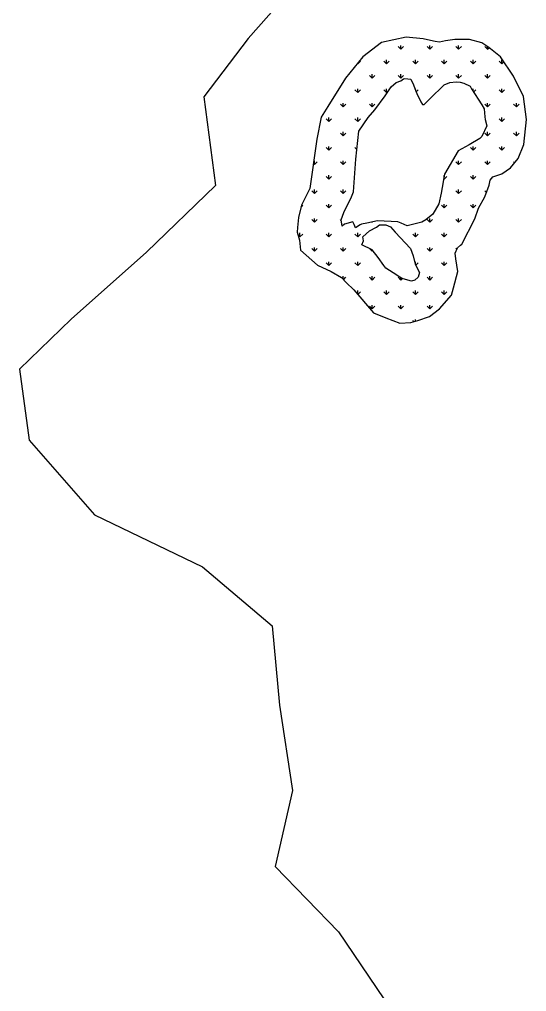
# Model space of a CAD drawing. Header units: metres. Extents: x 273377 to 358923, y 1974345 to 2116525.
# Drawn here: x 273377 to 273999, y 2068104 to 2069296 of the extents above; entities that cross this region are included whole.
import ezdxf

# ---------------------------------------------------------------- set-up
doc = ezdxf.new("R2010")
doc.units = ezdxf.units.M
doc.header["$MEASUREMENT"] = 0
doc.layers.add('DISTRICT BOUNDRY', color=86, linetype='Continuous')
doc.layers.add('MANGROOVE BUFFER ZONE', color=120, linetype='Continuous')

msp = doc.modelspace()

# ---------------------------------------------------------------- hatches: boundary and pattern name
at = {"layer": 'MANGROOVE BUFFER ZONE'}
h = msp.add_hatch(dxfattribs=at)
h.set_pattern_fill('GRASS', color=256, scale=25)
h.paths.add_polyline_path([(273998.7, 2069173.6), (273994.8, 2069201.7), (273982.7, 2069226.5), (273966.7, 2069250.3), (273952.6, 2069261.7), (273943.8, 2069267.5), (273928.6, 2069271.5), (273910.8, 2069271.7), (273899.3, 2069269.9), (273892, 2069268.3), (273886.7, 2069269.1), (273877.2, 2069271.2), (273872, 2069272.6), (273851.1, 2069274.4), (273820.8, 2069267.9), (273798.2, 2069250.4), (273776.9, 2069224.2), (273755, 2069189.3), (273746.9, 2069176.3), (273741.5, 2069149.4), (273733.1, 2069089), (273722.7, 2069068.4), (273719.2, 2069053.5), (273718, 2069041.2), (273717.6, 2069035.6), (273720.6, 2069025.8), (273720.8, 2069021.4), (273721.8, 2069013.2), (273742.3, 2068995), (273759.1, 2068987.4), (273771.9, 2068980), (273777.8, 2068973.6), (273787.1, 2068964.7), (273811.2, 2068936.5), (273826.2, 2068930.5), (273843.6, 2068923.9), (273857.1, 2068924.6), (273865.5, 2068927), (273879.8, 2068932), (273892.1, 2068941.6), (273906.8, 2068958), (273909.3, 2068967.2), (273914.4, 2068987.1), (273911.9, 2069002.7), (273911.1, 2069009.6), (273914, 2069016.3), (273917.6, 2069019.3), (273919.6, 2069020.9), (273935.3, 2069051.7), (273939.8, 2069064.7), (273947.5, 2069078.8), (273953, 2069093), (273954, 2069099.1), (273957.3, 2069103.3), (273968.6, 2069107.1), (273979, 2069114.2), (273988.3, 2069125.6), (273995.5, 2069142.8)])
h.paths.add_polyline_path([(273949.9, 2069165.7), (273944.1, 2069152.9), (273941.5, 2069150.4), (273928.2, 2069142.3), (273914.8, 2069135.1), (273898.1, 2069106.4), (273894, 2069083.2), (273891.4, 2069070.1), (273883.9, 2069057.7), (273875.4, 2069050.6), (273870.5, 2069047.6), (273852.6, 2069043.1), (273845, 2069046.3), (273840.9, 2069048.2), (273815.9, 2069049.4), (273802.9, 2069046.3), (273796.6, 2069045.4), (273794.6, 2069044.6), (273789.1, 2069040.6), (273787.4, 2069045), (273785.7, 2069047.9), (273775.8, 2069045.1), (273772.6, 2069042.8), (273771.6, 2069050.5), (273774.8, 2069059.6), (273784, 2069078.7), (273786.6, 2069084.7), (273789.6, 2069124.9), (273793.3, 2069159.1), (273804.4, 2069176), (273812.8, 2069185.5), (273825.6, 2069202.4), (273832.6, 2069213.8), (273839.1, 2069218.9), (273844.7, 2069221), (273847.8, 2069223.4), (273849.7, 2069223.9), (273857, 2069222.8), (273860.1, 2069216.2), (273863.2, 2069208.1), (273864.2, 2069205.5), (273869, 2069195.2), (273871, 2069191.9), (273873.3, 2069191.8), (273880.2, 2069198.8), (273897.7, 2069216), (273904.8, 2069218.8), (273912.4, 2069219.9), (273917.3, 2069219.5), (273922, 2069217.9), (273929.7, 2069214.5), (273931.4, 2069211.2), (273944.1, 2069191.6), (273946.6, 2069186.7), (273947.6, 2069177), (273948.1, 2069173.7)], flags=16)
h.paths.add_polyline_path([(273832.1, 2069041.9), (273837.9, 2069035.4), (273856.3, 2069015.4), (273859.7, 2069006.6), (273862.4, 2068996.1), (273867.4, 2068986.1), (273865.8, 2068980.1), (273861.6, 2068976.7), (273857.9, 2068975.3), (273847.7, 2068978.3), (273842.1, 2068981), (273835.1, 2068985.7), (273826.3, 2068991.1), (273824, 2068994.7), (273816.9, 2069004.5), (273809.7, 2069013.9), (273797, 2069020), (273798.9, 2069024.7), (273797.9, 2069029.7), (273806.4, 2069037.2), (273814.7, 2069041.4), (273818.6, 2069044.3), (273826.3, 2069044.3)], flags=16)

# ---------------------------------------------------------------- linework, layer by layer
at = {"layer": 'DISTRICT BOUNDRY'}
msp.add_polyline3d([(273752.2, 2069380.4, 0), (273657.4, 2069272.9, 0), (273603.1, 2069201.2, 0), (273617.5, 2069092.8, 0), (273532.8, 2069010.8, 0), (273440.4, 2068928.9, 0), (273377.2, 2068867.4, 0), (273389, 2068780.6, 0), (273469.3, 2068688.8, 0), (273601.6, 2068625.3, 0), (273686.9, 2068552.7, 0), (273696.1, 2068455.7, 0), (273711.8, 2068351, 0), (273690.6, 2068257.7, 0), (273768.3, 2068177.5, 0), (273842.4, 2068067.9, 0)], dxfattribs=at)
at = {"layer": 'MANGROOVE BUFFER ZONE', "flags": 128}
for points in [[(273988.3, 2069125.6), (273995.5, 2069142.8), (273998.7, 2069173.6), (273994.8, 2069201.7), (273982.7, 2069226.5), (273966.7, 2069250.3), (273952.6, 2069261.7), (273943.8, 2069267.5), (273928.6, 2069271.5), (273910.8, 2069271.7), (273899.3, 2069269.9), (273892, 2069268.3), (273886.7, 2069269.1), (273877.2, 2069271.2), (273872, 2069272.6), (273851.1, 2069274.4), (273820.8, 2069267.9), (273798.2, 2069250.4), (273776.9, 2069224.2), (273755, 2069189.3), (273746.9, 2069176.3), (273741.5, 2069149.4), (273733.1, 2069089), (273722.7, 2069068.4), (273719.2, 2069053.5), (273718, 2069041.2), (273717.6, 2069035.6), (273720.6, 2069025.8), (273720.8, 2069021.4), (273721.8, 2069013.2), (273742.3, 2068995), (273759.1, 2068987.4), (273771.9, 2068980), (273777.8, 2068973.6), (273787.1, 2068964.7), (273811.2, 2068936.5), (273826.2, 2068930.5), (273843.6, 2068923.9), (273857.1, 2068924.6), (273865.5, 2068927), (273879.8, 2068932), (273892.1, 2068941.6), (273906.8, 2068958), (273909.3, 2068967.2), (273914.4, 2068987.1), (273911.9, 2069002.7), (273911.1, 2069009.6), (273914, 2069016.3), (273917.6, 2069019.3), (273919.6, 2069020.9), (273935.3, 2069051.7), (273939.8, 2069064.7), (273947.5, 2069078.8), (273953, 2069093), (273954, 2069099.1), (273957.3, 2069103.3), (273968.6, 2069107.1), (273979, 2069114.2)], [(273789.6, 2069124.9), (273793.3, 2069159.1), (273804.4, 2069176), (273812.8, 2069185.5), (273825.6, 2069202.4), (273832.6, 2069213.8), (273839.1, 2069218.9), (273844.7, 2069221), (273847.8, 2069223.4), (273849.7, 2069223.9), (273857, 2069222.8), (273860.1, 2069216.2), (273863.2, 2069208.1), (273864.2, 2069205.5), (273869, 2069195.2), (273871, 2069191.9), (273873.3, 2069191.8), (273880.2, 2069198.8), (273897.7, 2069216), (273904.8, 2069218.8), (273912.4, 2069219.9), (273917.3, 2069219.5), (273922, 2069217.9), (273929.7, 2069214.5), (273931.4, 2069211.2), (273944.1, 2069191.6), (273946.6, 2069186.7), (273947.6, 2069177), (273948.1, 2069173.7), (273949.9, 2069165.7), (273944.1, 2069152.9), (273941.5, 2069150.4), (273928.2, 2069142.3), (273914.8, 2069135.1), (273898.1, 2069106.4), (273894, 2069083.2), (273891.4, 2069070.1), (273883.9, 2069057.7), (273875.4, 2069050.6), (273870.5, 2069047.6), (273852.6, 2069043.1), (273845, 2069046.3), (273840.9, 2069048.2), (273815.9, 2069049.4), (273802.9, 2069046.3), (273796.6, 2069045.4), (273794.6, 2069044.6), (273789.1, 2069040.6), (273787.4, 2069045), (273785.7, 2069047.9), (273775.8, 2069045.1), (273772.6, 2069042.8), (273771.6, 2069050.5), (273774.8, 2069059.6), (273784, 2069078.7), (273786.6, 2069084.7)], [(273818.6, 2069044.3), (273826.3, 2069044.3), (273832.1, 2069041.9), (273837.9, 2069035.4), (273856.3, 2069015.4), (273859.7, 2069006.6), (273862.4, 2068996.1), (273867.4, 2068986.1), (273865.8, 2068980.1), (273861.6, 2068976.7), (273857.9, 2068975.3), (273847.7, 2068978.3), (273842.1, 2068981), (273835.1, 2068985.7), (273826.3, 2068991.1), (273824, 2068994.7), (273816.9, 2069004.5), (273809.7, 2069013.9), (273797, 2069020), (273798.9, 2069024.7), (273797.9, 2069029.7), (273806.4, 2069037.2), (273814.7, 2069041.4)]]:
    msp.add_lwpolyline(points, close=True, dxfattribs=at)

doc.saveas('drawing.dxf')
